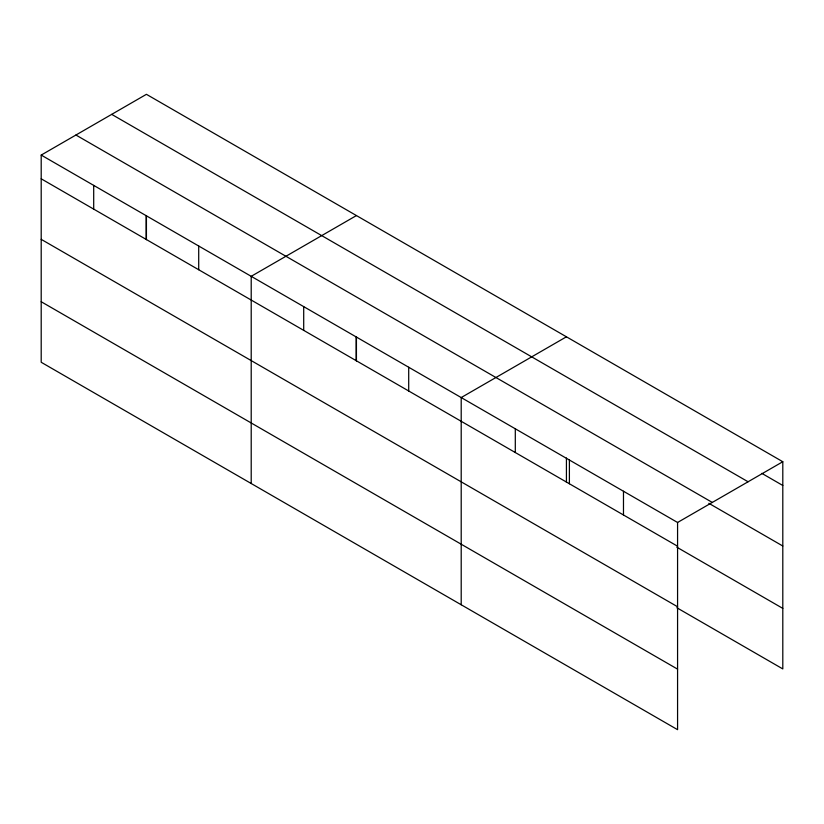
<?xml version="1.0" encoding="UTF-8"?>
<svg xmlns="http://www.w3.org/2000/svg" width="824" height="824" viewBox="0 0 824 824"><rect width="100%" height="100%" fill="white"/><g stroke="black" fill="none" stroke-linecap="round" stroke-linejoin="round"><path stroke-width="1.24" d="M677.575 606.763L677.575 522.478L41.2 155.077L41.2 362.272L677.575 729.683L677.575 606.763L41.2 239.351M676.823 607.741L782.8 668.923L782.8 461.728L146.425 94.317L41.2 155.077M356.432 215.569L251.207 276.318L251.207 483.513M566.428 336.81L461.203 397.559L461.203 604.764M677.575 522.478L782.8 461.728M761.829 473.357L782.8 485.47M111.704 114.371L748.079 481.772M75.921 135.023L712.296 502.434M708.836 503.31L782.8 546.013M41.2 178.808L677.575 546.219M676.823 547.198L782.8 608.39M41.2 301.728L677.575 669.139M623.48 491.248L623.48 514.99M569.394 460.019L569.394 483.76M566.428 458.01L566.428 482.195M515.299 428.789L515.299 452.531M408.704 367.247L408.704 390.988M356.432 336.769L356.432 360.953M356.205 336.944L356.205 360.675M303.706 306.631L303.706 330.373M198.708 246.005L198.708 269.747M146.425 215.517L146.425 239.702M146.198 215.692L146.198 239.434M93.699 185.379L93.699 209.121"/></g></svg>
